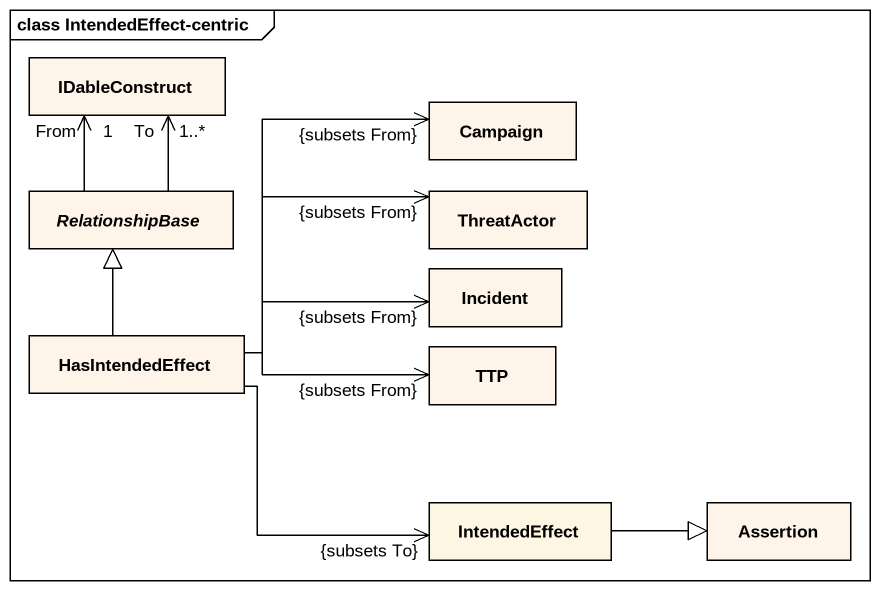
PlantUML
@startuml
mainframe class IntendedEffect-centric
hide circle
hide empty members
class IDableConstruct #FFF4EA
class Campaign #FFF4EA
abstract class RelationshipBase #FFF4EA
class ThreatActor #FFF4EA
class Incident #FFF4EA
class HasIntendedEffect #FFF4EA
class TTP #FFF4EA
class IntendedEffect
class Assertion #FFF4EA
IDableConstruct "To\n1..*" <-- RelationshipBase
IDableConstruct "From\n1" <-- RelationshipBase
HasIntendedEffect -up-> "{subsets From}" Campaign
HasIntendedEffect -up-|> RelationshipBase
HasIntendedEffect -right-> "{subsets From}" ThreatActor
HasIntendedEffect -right-> "{subsets From}" Incident
HasIntendedEffect -right-> "{subsets From}" TTP
HasIntendedEffect -right-> "{subsets To}" IntendedEffect
IntendedEffect -right-|> Assertion
@enduml
